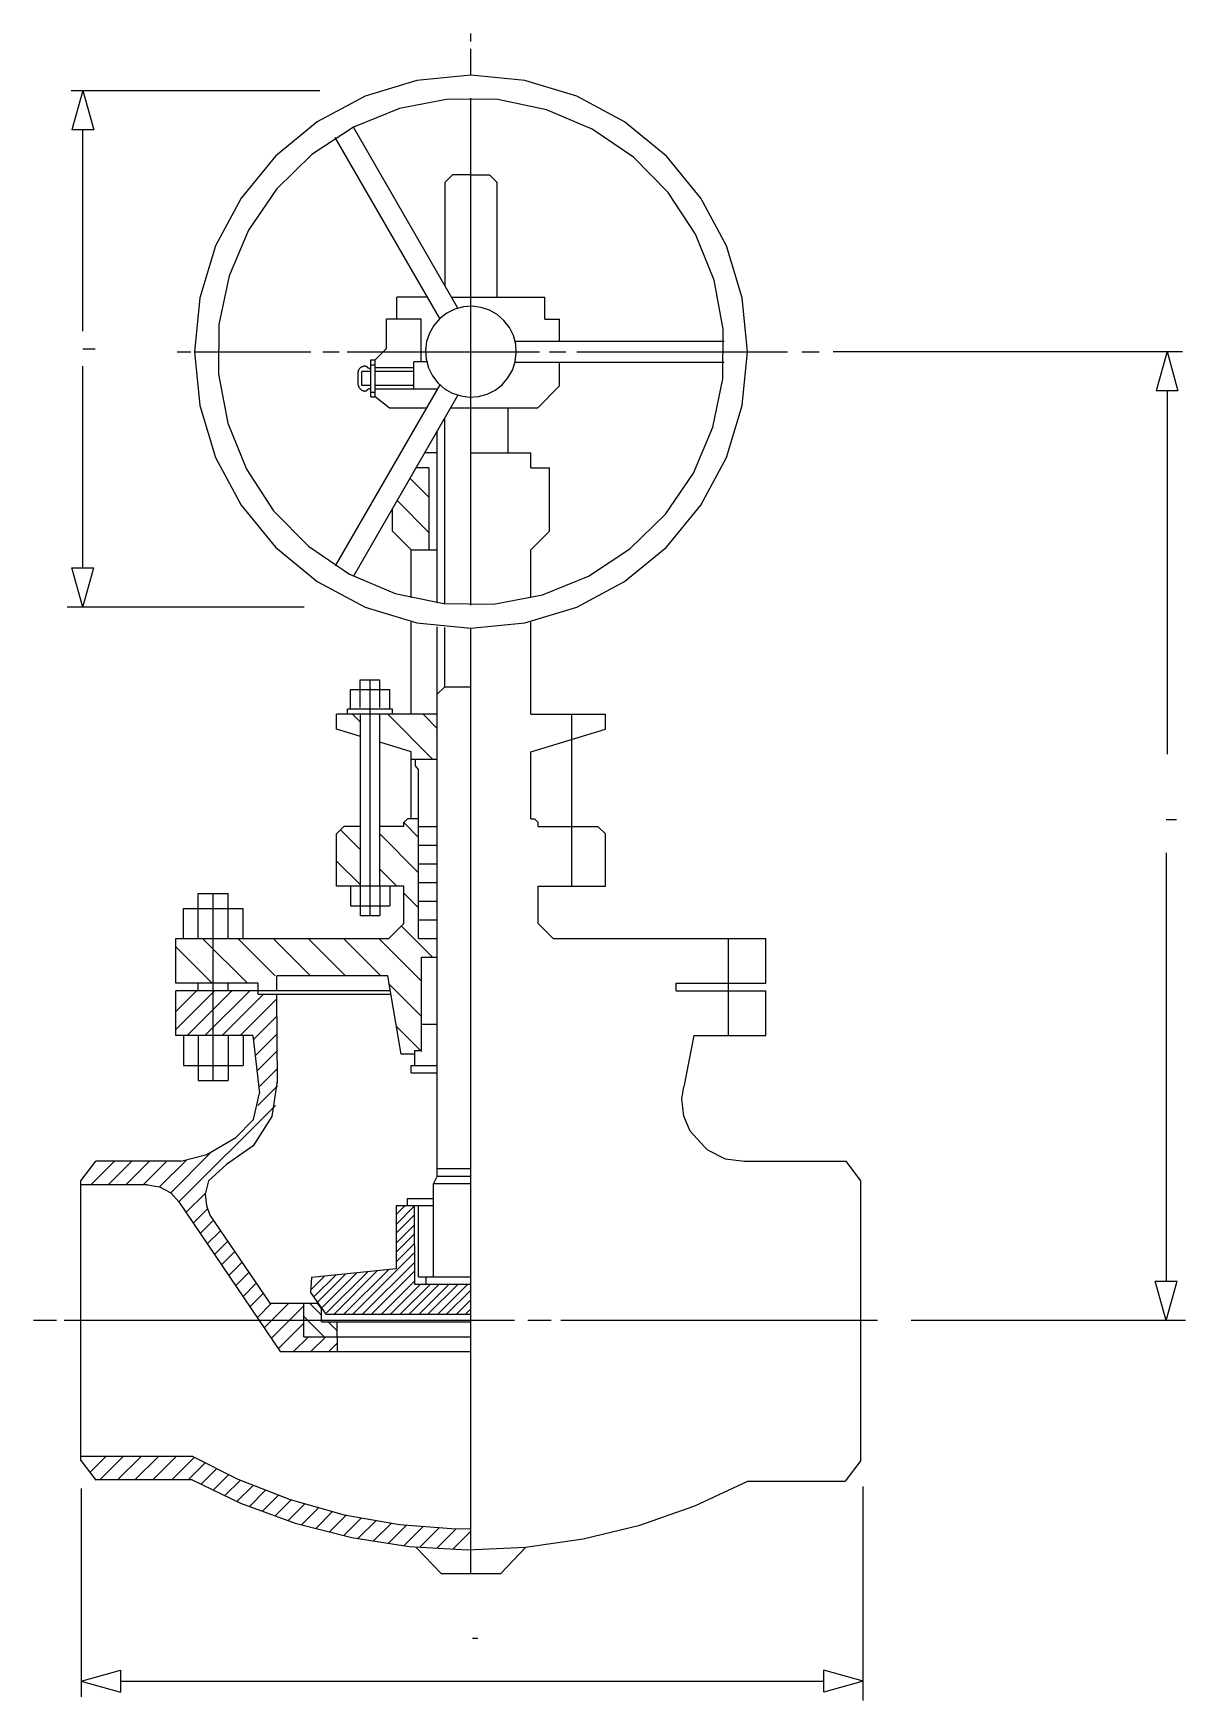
# Model space of a CAD drawing. Extents: x 744 to 1403, y 147 to 1101.
import ezdxf

# ---------------------------------------------------------------- set-up
doc = ezdxf.new("R2010")
doc.units = 0
doc.header["$MEASUREMENT"] = 0
doc.layers.get('0').update_dxf_attribs({"linetype": 'CONTINUOUS'})
doc.layers.add('1', color=7, linetype='CONTINUOUS')

msp = doc.modelspace()

# ---------------------------------------------------------------- linework, layer by layer
at = {"linetype": 'Continuous'}
for p, q in [((958.1, 886.55), (947.6, 886.55)), ((1015.52, 886.55), (982.45, 886.55)), ((994.15, 367.91), (994.15, 385.01))]:
    msp.add_line(p, q, dxfattribs=at)
at = {"layer": '1', "color": 4, "linetype": 'Continuous'}
for p, q in [((994.15, 1096.38), (994.15, 1100.99)), ((994.15, 1077.4), (994.15, 1092.1)), ((994.15, 886.55), (994.15, 1063.86)), ((994.15, 918.82), (994.15, 1063.86)), ((825.96, 918.82), (833.91, 918.82)), ((836.51, 918.82), (902.6, 918.82)), ((909.35, 918.82), (918.7, 918.82)), ((923.37, 918.82), (1033.48, 918.82)), ((1039.19, 918.82), (1048.54, 918.82)), ((1054.77, 918.82), (1175.27, 918.82)), ((1183.58, 918.82), (1193.45, 918.82)), ((936.44, 596.13), (936.44, 731.1)), ((1051.86, 612.95), (1051.86, 711.28)), ((846.66, 501.8), (846.66, 608.68)), ((1141.64, 527.45), (1141.64, 583.03)), ((825.29, 541.22), (837.17, 553.1)), ((825.29, 530.97), (847.42, 553.1)), ((831.67, 527.45), (857.32, 553.1)), ((841.93, 527.45), (867.58, 553.1)), ((851.83, 527.45), (875.34, 550.97)), ((862.08, 527.45), (883.03, 548.4)), ((869.59, 525.07), (883.12, 538.6)), ((870.68, 515.9), (883.22, 528.45)), ((871.72, 507.05), (883.32, 518.64)), ((872.81, 497.88), (883.42, 508.49)), ((872.19, 487.36), (883.53, 498.7)), ((826.93, 432.19), (882.23, 487.48)), ((822.34, 437.5), (844.79, 459.95)), ((776.57, 441.95), (790.12, 455.49)), ((786.47, 441.95), (800.02, 455.49)), ((796.73, 441.95), (810.27, 455.49)), ((806.63, 441.95), (820.17, 455.49)), ((815.97, 440.81), (831.56, 456.4)), ((831.06, 426.08), (842.17, 437.19)), ((951.4, 425.02), (956.27, 429.9)), ((951.4, 419.37), (961.93, 429.9)), ((835.18, 419.99), (843.46, 428.27)), ((839.2, 414.06), (846.89, 421.75)), ((951.4, 414.28), (962.09, 424.97)), ((843.19, 408.15), (850.74, 415.7)), ((951.4, 408.62), (962.09, 419.31)), ((951.4, 403.53), (962.09, 414.22)), ((847.33, 402.04), (855.03, 409.73)), ((851.33, 396.14), (858.92, 403.73)), ((926.54, 367.91), (962.09, 403.47)), ((951.4, 397.87), (962.09, 408.56)), ((855.47, 390.02), (863.16, 397.71)), ((859.46, 384.12), (867.09, 391.75)), ((908.65, 371.51), (928.77, 391.63)), ((911.48, 368.68), (935.09, 392.3)), ((915.79, 367.91), (940.77, 392.9)), ((921.45, 367.91), (947.1, 393.57)), ((932.19, 367.91), (962.09, 397.81)), ((937.29, 367.91), (962.09, 392.72)), ((863.59, 378), (871.29, 385.7)), ((902.36, 381.63), (910.44, 389.7)), ((904.14, 377.75), (916.76, 390.37)), ((905.82, 374.34), (922.45, 390.97)), ((942.94, 367.91), (962.09, 387.06)), ((948.04, 367.91), (965.13, 385.01)), ((953.69, 367.91), (970.79, 385.01)), ((958.79, 367.91), (975.88, 385.01)), ((964.44, 367.91), (981.54, 385.01)), ((969.53, 367.91), (986.62, 385.01)), ((975.19, 367.91), (992.28, 385.01)), ((980.27, 367.91), (994.15, 381.79)), ((867.59, 372.1), (875.27, 379.77)), ((871.73, 365.98), (880.07, 374.32)), ((875.73, 360.08), (889.98, 374.32)), ((879.86, 353.97), (898.59, 372.68)), ((908.65, 367.41), (901.73, 374.32)), ((985.93, 367.91), (994.15, 376.13)), ((756.98, 364.27), (743.72, 364.27)), ((756.98, 364.27), (743.72, 364.27)), ((1019.01, 364.27), (761.41, 364.27)), ((883.86, 348.06), (898.59, 362.79)), ((910.22, 355.08), (898.59, 366.72)), ((917.64, 358.42), (912.42, 363.63)), ((991.02, 367.91), (994.15, 371.04)), ((1040.01, 364.27), (1026.75, 364.27)), ((1226.86, 364.27), (1045.54, 364.27)), ((892.59, 346.53), (901.14, 355.08)), ((902.49, 346.53), (911.04, 355.08)), ((912.74, 346.53), (917.64, 351.43)), ((776.12, 277.42), (785.21, 286.51)), ((781.71, 273.11), (795.11, 286.51)), ((791.96, 273.11), (805.36, 286.51)), ((801.86, 273.11), (815.26, 286.51)), ((812.11, 273.11), (825.51, 286.51)), ((822.95, 273.11), (835.85, 286)), ((832.64, 273.49), (841.98, 282.83)), ((839.71, 270.66), (848.51, 279.46)), ((846.64, 267.33), (855.43, 276.13)), ((853.33, 264.12), (862.25, 273.05)), ((860.26, 260.8), (869.45, 269.99)), ((867.34, 257.98), (876.53, 267.18)), ((874.85, 255.24), (884.01, 264.41)), ((882.1, 252.6), (891.39, 261.88)), ((889.62, 249.86), (899.18, 259.42)), ((897.16, 247.49), (906.86, 257.2)), ((905.31, 245.4), (914.99, 255.08)), ((913.19, 243.38), (923.01, 253.19)), ((921.35, 241.28), (931.54, 251.47)), ((929.52, 239.55), (939.96, 249.99)), ((938.4, 238.19), (948.68, 248.46)), ((946.98, 236.86), (957.45, 247.33)), ((955.85, 235.49), (966.98, 246.61)), ((964.96, 234.69), (976.18, 245.91)), ((974.68, 234.16), (985.74, 245.22)), ((984.06, 233.64), (994.15, 243.73))]:
    msp.add_line(p, q, dxfattribs=at)
at = {"layer": '1', "color": 7, "linetype": 'Continuous'}
for p, q in [((963.28, 1074.02), (933.6, 1065.01)), ((994.15, 1077.06), (963.28, 1074.02)), ((1025.02, 1074.02), (994.15, 1077.06)), ((1054.7, 1065.01), (1025.02, 1074.02)), ((933.6, 1065.01), (906.24, 1050.39)), ((981.18, 1063.28), (953.25, 1057.98)), ((1009.61, 1063.04), (981.18, 1063.28)), ((1037.45, 1057.25), (1009.61, 1063.04)), ((1082.06, 1050.39), (1054.7, 1065.01)), ((906.24, 1050.39), (882.26, 1030.71)), ((953.25, 1057.98), (926.89, 1047.32)), ((1063.63, 1046.14), (1037.45, 1057.25)), ((1106.04, 1030.71), (1082.06, 1050.39)), ((926.89, 1047.32), (903.11, 1031.73)), ((976.31, 937.73), (916.5, 1041.32)), ((986.7, 943.73), (926.89, 1047.32)), ((1087.13, 1030.14), (1063.63, 1046.14)), ((882.26, 1030.71), (862.58, 1006.73)), ((903.11, 1031.73), (882.83, 1011.8)), ((1125.72, 1006.73), (1106.04, 1030.71)), ((1107.06, 1009.86), (1087.13, 1030.14)), ((882.83, 1011.8), (866.83, 988.3)), ((979.34, 1015.87), (983.57, 1020.1)), ((979.34, 956.47), (979.34, 1015.87)), ((994.15, 1020.1), (983.57, 1020.1)), ((994.15, 1020.1), (1004.73, 1020.1)), ((1008.97, 1015.87), (1004.73, 1020.1)), ((1008.97, 1015.87), (1008.97, 950.03)), ((862.58, 1006.73), (847.96, 979.38)), ((1122.65, 986.08), (1107.06, 1009.86)), ((1140.34, 979.38), (1125.72, 1006.73)), ((866.83, 988.3), (855.73, 962.13)), ((1133.3, 959.72), (1122.65, 986.08)), ((847.96, 979.38), (838.96, 949.69)), ((1149.34, 949.69), (1140.34, 979.38)), ((855.73, 962.13), (849.94, 934.29)), ((1138.61, 931.79), (1133.3, 959.72)), ((838.96, 949.69), (835.92, 918.82)), ((969.5, 950.03), (951.83, 950.03)), ((951.83, 937.33), (951.83, 950.03)), ((983.06, 950.03), (1036.47, 950.03)), ((994.9, 944.81), (989.82, 944.46)), ((999.96, 944.16), (994.9, 944.81)), ((1036.47, 937.33), (1036.47, 950.03)), ((1152.38, 918.82), (1149.34, 949.69)), ((965.75, 937.33), (945.79, 937.33)), ((945.79, 920.71), (945.79, 937.33)), ((965.75, 913.07), (965.75, 937.33)), ((965.75, 913.07), (965.75, 937.33)), ((976.31, 937.73), (972.96, 933.89)), ((980.34, 940.85), (976.31, 937.73)), ((984.9, 943.12), (980.34, 940.85)), ((989.82, 944.46), (984.9, 943.12)), ((1004.79, 942.54), (999.96, 944.16)), ((1009.21, 940.01), (1004.79, 942.54)), ((1013.06, 936.67), (1009.21, 940.01)), ((1016.17, 932.64), (1013.06, 936.67)), ((1036.47, 937.33), (1044.94, 937.33)), ((1044.94, 924.82), (1044.94, 937.33)), ((849.94, 934.29), (849.69, 905.86)), ((970.43, 929.46), (968.81, 924.63)), ((972.96, 933.89), (970.43, 929.46)), ((1018.45, 928.07), (1016.17, 932.64)), ((1019.78, 923.16), (1018.45, 928.07)), ((1138.36, 903.36), (1138.61, 931.79)), ((835.92, 918.82), (838.96, 887.95)), ((945.79, 920.71), (939.4, 914.06)), ((968.81, 924.63), (968.16, 919.58)), ((968.16, 919.58), (968.52, 914.49)), ((1019.44, 924.82), (1139.06, 924.82)), ((1019.49, 913.02), (1020.14, 918.07)), ((1020.14, 918.07), (1019.78, 923.16)), ((1149.34, 887.95), (1152.38, 918.82)), ((929.71, 899.67), (929.71, 907.27)), ((931.71, 899.54), (931.71, 907.42)), ((936.82, 907.42), (931.71, 907.42)), ((936.82, 914.06), (939.4, 914.06)), ((936.82, 892.9), (936.82, 914.06)), ((936.82, 911.29), (939.4, 911.29)), ((939.4, 892.9), (939.4, 914.06)), ((961.42, 909.53), (939.4, 909.53)), ((961.42, 907.42), (939.4, 907.42)), ((969.5, 913.07), (961.42, 913.07)), ((961.42, 897.72), (961.42, 913.07)), ((968.52, 914.49), (969.85, 909.57)), ((969.85, 909.57), (972.13, 905.01)), ((1015.34, 903.76), (1017.87, 908.19)), ((1017.87, 908.19), (1019.49, 913.02)), ((1019.44, 912.82), (1139.06, 912.82)), ((1044.94, 899.25), (1044.94, 912.82)), ((849.69, 905.86), (855, 877.92)), ((976.31, 899.92), (916.5, 796.32)), ((936.82, 899.54), (931.71, 899.54)), ((961.42, 899.54), (939.4, 899.54)), ((974.86, 897.42), (939.4, 897.42)), ((972.13, 905.01), (975.24, 900.98)), ((975.24, 900.98), (979.09, 897.63)), ((979.09, 897.63), (983.51, 895.1)), ((1007.96, 896.8), (1011.99, 899.92)), ((1011.99, 899.92), (1015.34, 903.76)), ((1044.94, 899.25), (1032.25, 886.55)), ((1132.57, 875.52), (1138.36, 903.36)), ((838.96, 887.95), (847.96, 858.27)), ((986.7, 893.92), (926.89, 790.32)), ((936.82, 895.67), (939.4, 895.67)), ((936.82, 892.9), (939.4, 892.9)), ((947.6, 886.55), (939.4, 892.9)), ((983.51, 895.1), (988.34, 893.48)), ((988.34, 893.48), (993.4, 892.84)), ((993.4, 892.84), (998.48, 893.19)), ((998.48, 893.19), (1003.4, 894.53)), ((1003.4, 894.53), (1007.96, 896.8)), ((1140.34, 858.27), (1149.34, 887.95)), ((855, 877.92), (865.65, 851.56)), ((968.59, 886.55), (947.6, 886.55)), ((979.19, 774.56), (979.19, 880.91)), ((1032.25, 886.55), (982.45, 886.55)), ((994.15, 773.79), (994.15, 886.55)), ((1015.52, 860.9), (1015.52, 886.55)), ((974.91, 775.07), (974.91, 873.5)), ((1121.47, 849.35), (1132.57, 875.52)), ((974.91, 860.9), (967.64, 860.9)), ((994.15, 860.9), (1028.35, 860.9)), ((1028.35, 852.35), (1028.35, 860.9)), ((847.96, 858.27), (862.58, 830.91)), ((865.65, 851.56), (881.24, 827.79)), ((969.97, 852.35), (962.7, 852.35)), ((969.97, 852.35), (969.97, 805.33)), ((1028.35, 852.35), (1039.04, 852.35)), ((1039.04, 816.02), (1039.04, 852.35)), ((1105.47, 825.85), (1121.47, 849.35)), ((1125.72, 830.91), (1140.34, 858.27)), ((959.23, 846.35), (969.97, 835.62)), ((862.58, 830.91), (882.26, 806.94)), ((951.86, 833.57), (970.02, 815.4)), ((1106.04, 806.94), (1125.72, 830.91)), ((881.24, 827.79), (901.17, 807.51)), ((949.26, 816.02), (949.26, 829.08)), ((1085.19, 805.92), (1105.47, 825.85)), ((949.26, 816.02), (959.95, 805.33)), ((1039.04, 816.02), (1028.35, 805.33)), ((882.26, 806.94), (906.24, 787.26)), ((901.17, 807.51), (924.67, 791.51)), ((959.95, 805.33), (974.91, 805.33)), ((959.95, 777.88), (959.95, 805.33)), ((1028.35, 777.88), (1028.35, 805.33)), ((1061.41, 790.32), (1085.19, 805.92)), ((1082.06, 787.26), (1106.04, 806.94)), ((906.24, 787.26), (933.6, 772.64)), ((924.67, 791.51), (950.85, 780.4)), ((1035.05, 779.67), (1061.41, 790.32)), ((1054.7, 772.64), (1082.06, 787.26)), ((950.85, 780.4), (978.68, 774.61)), ((978.68, 774.61), (1007.12, 774.37)), ((1007.12, 774.37), (1035.05, 779.67)), ((933.6, 772.64), (963.28, 763.63)), ((959.95, 711.28), (959.95, 763.98)), ((963.28, 763.63), (994.15, 760.59)), ((994.15, 760.59), (1025.02, 763.63)), ((1025.02, 763.63), (1054.7, 772.64)), ((1028.35, 711.28), (1028.35, 763.98)), ((974.91, 722.73), (974.91, 761.42)), ((979.19, 727.01), (979.19, 760.95)), ((994.15, 219.65), (994.15, 760.25)), ((925.22, 725.49), (947.66, 725.49)), ((925.22, 714.27), (925.22, 725.49)), ((930.83, 731.1), (942.04, 731.1)), ((930.83, 725.49), (930.83, 731.1)), ((930.83, 717.43), (930.83, 725.49)), ((942.04, 725.49), (942.04, 731.1)), ((942.04, 718.28), (942.04, 725.49)), ((947.66, 714.27), (947.66, 725.49)), ((979.19, 727.01), (974.91, 722.73)), ((979.19, 727.01), (994.15, 727.01)), ((930.83, 715.12), (930.83, 724.65)), ((942.04, 715.12), (942.04, 724.65)), ((974.91, 447), (974.91, 722.73)), ((917.2, 702.73), (917.2, 711.28)), ((974.91, 711.28), (917.2, 711.28)), ((949.26, 714.27), (923.61, 714.27)), ((923.61, 711.28), (923.61, 714.27)), ((926.43, 711.28), (930.88, 706.83)), ((930.88, 612.95), (930.88, 711.28)), ((941.99, 612.95), (941.99, 711.28)), ((946.59, 711.28), (972.24, 685.63)), ((949.26, 711.28), (949.26, 714.27)), ((966.75, 711.28), (974.91, 703.12)), ((1028.35, 711.28), (1071.1, 711.28)), ((1071.1, 702.73), (1071.1, 711.28)), ((930.88, 698.62), (917.2, 702.73)), ((1028.35, 689.9), (1071.1, 702.73)), ((959.95, 689.9), (941.99, 695.29)), ((959.95, 651.43), (959.95, 689.9)), ((1028.35, 651.43), (1028.35, 689.9)), ((959.95, 685.63), (974.91, 685.63)), ((962.43, 681.74), (962.43, 685.63)), ((964.22, 679.75), (962.43, 681.74)), ((964.22, 583.03), (964.22, 679.75)), ((957.81, 651.43), (955.67, 649.29)), ((955.67, 647.15), (955.67, 649.29)), ((955.69, 649.31), (964.22, 640.78)), ((964.22, 651.43), (957.81, 651.43)), ((1028.35, 651.43), (1030.49, 651.43)), ((1030.49, 651.43), (1032.62, 649.29)), ((1032.62, 647.15), (1032.62, 649.29)), ((921.47, 647.15), (917.2, 642.88)), ((917.2, 612.95), (917.2, 642.88)), ((919.51, 645.18), (930.88, 633.8)), ((930.88, 647.15), (921.47, 647.15)), ((955.67, 647.15), (941.99, 647.15)), ((941.99, 642.84), (964.22, 620.61)), ((964.22, 647.15), (974.91, 647.15)), ((1032.62, 647.15), (1066.82, 647.15)), ((1066.82, 647.15), (1071.1, 642.88)), ((1071.1, 612.95), (1071.1, 642.88)), ((964.22, 636.47), (974.91, 636.47)), ((917.2, 627.33), (930.88, 613.65)), ((941.99, 622.69), (951.73, 612.95)), ((964.22, 625.78), (974.91, 625.78)), ((955.67, 612.95), (917.2, 612.95)), ((925.22, 612.95), (925.22, 601.73)), ((930.83, 612.95), (930.83, 601.73)), ((930.83, 612.11), (930.83, 602.57)), ((942.04, 612.95), (942.04, 601.73)), ((942.04, 612.11), (942.04, 602.57)), ((947.66, 612.95), (947.66, 601.73)), ((955.67, 591.58), (955.67, 612.95)), ((964.22, 615.09), (974.91, 615.09)), ((1032.62, 591.58), (1032.62, 612.95)), ((1032.62, 612.95), (1071.1, 612.95)), ((838.11, 608.68), (855.21, 608.68)), ((838.11, 600.13), (838.11, 608.68)), ((855.21, 600.13), (855.21, 608.68)), ((925.22, 601.73), (947.66, 601.73)), ((930.83, 601.73), (930.83, 596.13)), ((942.04, 601.73), (942.04, 596.13)), ((955.67, 609.01), (964.22, 600.46)), ((964.22, 604.4), (974.91, 604.4)), ((829.56, 600.13), (863.76, 600.13)), ((829.56, 583.03), (829.56, 600.13)), ((838.11, 583.03), (838.11, 600.13)), ((838.11, 584.31), (838.11, 598.85)), ((855.21, 583.03), (855.21, 600.13)), ((855.21, 584.31), (855.21, 598.85)), ((863.76, 583.03), (863.76, 600.13)), ((930.83, 596.13), (942.04, 596.13)), ((964.22, 593.72), (974.91, 593.72)), ((825.29, 583.03), (947.12, 583.03)), ((825.29, 557.38), (825.29, 583.03)), ((840.58, 583.03), (866.23, 557.38)), ((860.74, 583.03), (882.11, 561.65)), ((880.89, 583.03), (902.26, 561.65)), ((880.89, 583.03), (902.26, 561.65)), ((901.04, 583.03), (922.41, 561.65)), ((921.2, 583.03), (942.57, 561.65)), ((941.36, 583.03), (965.79, 558.59)), ((955.67, 591.58), (947.12, 583.03)), ((954.31, 590.22), (972.19, 572.34)), ((964.22, 583.03), (974.91, 583.03)), ((1032.62, 591.58), (1041.17, 583.03)), ((1041.17, 583.03), (1163.01, 583.03)), ((1163.01, 557.38), (1163.01, 583.03)), ((825.29, 578.17), (846.08, 557.38)), ((965.79, 518.9), (965.79, 572.34)), ((965.79, 572.34), (974.91, 572.34)), ((872.31, 557.38), (825.29, 557.38)), ((838.11, 553.1), (838.11, 557.38)), ((855.21, 553.1), (855.21, 557.38)), ((872.31, 550.97), (872.31, 557.38)), ((946.52, 561.65), (883, 561.65)), ((883, 553.1), (883, 561.65)), ((954.18, 516.77), (946.52, 561.65)), ((947.34, 556.88), (965.79, 538.43)), ((1111.71, 557.38), (1163.01, 557.38)), ((1111.71, 553.1), (1111.71, 557.38)), ((825.29, 527.45), (825.29, 553.1)), ((872.31, 553.1), (825.29, 553.1)), ((947.98, 553.1), (872.31, 553.1)), ((948.35, 550.97), (872.31, 550.97)), ((883.51, 500.3), (883, 550.97)), ((1111.71, 553.1), (1163.01, 553.1)), ((1163.01, 527.45), (1163.01, 553.1)), ((869.31, 527.45), (825.29, 527.45)), ((829.56, 527.45), (829.56, 510.35)), ((838.11, 527.45), (838.11, 510.35)), ((838.11, 526.17), (838.11, 511.63)), ((855.21, 527.45), (855.21, 510.35)), ((855.21, 526.17), (855.21, 511.63)), ((863.76, 527.45), (863.76, 510.35)), ((869.31, 527.45), (873.22, 494.42)), ((951.48, 532.57), (965.79, 518.26)), ((965.79, 533.87), (974.91, 533.87)), ((1121.74, 527.45), (1115.96, 498.17)), ((1121.74, 527.45), (1163.01, 527.45)), ((962.09, 516.77), (954.18, 516.77)), ((962.09, 510.35), (962.09, 518.9)), ((962.09, 518.9), (965.79, 518.9)), ((829.56, 510.35), (863.76, 510.35)), ((838.11, 510.35), (838.11, 501.8)), ((855.21, 510.35), (855.21, 501.8)), ((959.95, 510.35), (974.91, 510.35)), ((959.95, 506.08), (959.95, 510.35)), ((959.95, 506.08), (974.91, 506.08)), ((838.11, 501.8), (855.21, 501.8)), ((883.31, 501.45), (880.3, 481.1)), ((1114.95, 491.2), (1115.96, 498.17)), ((869.74, 479.41), (873.22, 494.42)), ((1116.08, 481.21), (1114.95, 491.2)), ((859.57, 469.05), (869.74, 479.41)), ((880.3, 481.1), (869.56, 464.34)), ((1119.7, 472.71), (1116.08, 481.21)), ((842.98, 459.44), (859.57, 469.05)), ((1127.78, 463.67), (1119.7, 472.71)), ((828.16, 455.49), (842.98, 459.44)), ((869.56, 464.34), (854.29, 453.6)), ((1127.78, 463.67), (1129.58, 461.96)), ((1129.58, 461.96), (1139.59, 456.96)), ((770.99, 444.34), (779.41, 455.49)), ((828.16, 455.49), (779.41, 455.49)), ((854.29, 453.6), (843.93, 444.37)), ((974.91, 451.27), (994.15, 451.27)), ((1139.59, 456.96), (1150.72, 455.46)), ((1150.63, 455.49), (1208.89, 455.49)), ((1217.31, 444.34), (1208.89, 455.49)), ((770.99, 284.2), (770.99, 444.34)), ((808.97, 441.95), (770.99, 441.95)), ((808.97, 441.95), (815.97, 440.81)), ((815.97, 440.81), (822.34, 437.5)), ((843.93, 444.37), (842.04, 436.65)), ((974.91, 447), (972.77, 442.72)), ((972.77, 389.28), (972.77, 442.72)), ((972.77, 442.72), (994.15, 442.72)), ((974.91, 447), (994.15, 447)), ((1217.31, 284.2), (1217.31, 444.34)), ((822.34, 437.5), (826.93, 432.19)), ((826.93, 432.19), (884.89, 346.53)), ((842.04, 436.65), (842.8, 430.25)), ((842.8, 430.25), (844.69, 424.58)), ((951.4, 429.9), (951.4, 394.02)), ((972.77, 429.9), (951.4, 429.9)), ((957.81, 434.17), (972.77, 434.17)), ((957.81, 429.9), (957.81, 434.17)), ((962.09, 385.01), (961.93, 429.9)), ((964.22, 389.28), (964.22, 429.9)), ((844.69, 424.58), (878.99, 374.32)), ((951.4, 394.02), (902.85, 388.9)), ((902.85, 388.9), (902.28, 380.39)), ((968.5, 385.01), (962.09, 385.01)), ((964.22, 389.28), (994.15, 389.28)), ((968.5, 385.01), (968.5, 389.28)), ((994.15, 385.01), (968.5, 385.01)), ((878.99, 374.32), (898.59, 374.32)), ((902.28, 380.39), (911.12, 367.91)), ((911.12, 367.91), (994.15, 367.91)), ((917.64, 355.08), (917.64, 346.53)), ((884.89, 346.53), (994.15, 346.53)), ((834.95, 286.51), (770.99, 286.51)), ((834.95, 286.51), (860.68, 273.49)), ((770.99, 284.2), (779.41, 273.05)), ((1217.31, 284.2), (1208.41, 272.41)), ((834.62, 273.11), (779.94, 273.11)), ((834.62, 273.11), (862.29, 259.82)), ((860.68, 273.49), (890.67, 261.85)), ((1122.32, 258.3), (1152.55, 272.37)), ((1152.48, 272.41), (1208.41, 272.41)), ((862.29, 259.82), (893.62, 248.4)), ((890.67, 261.85), (921.66, 253.21)), ((1090.86, 247.25), (1122.32, 258.3)), ((893.62, 248.4), (925.91, 240.11)), ((921.66, 253.21), (953.35, 247.64)), ((925.91, 240.11), (958.86, 235.03)), ((953.35, 247.64), (985.43, 245.21)), ((985.43, 245.21), (994.15, 245.41)), ((1025.47, 234.64), (1058.47, 239.34)), ((1058.47, 239.34), (1090.86, 247.25)), ((958.86, 235.03), (992.16, 233.2)), ((977.05, 219.65), (962.81, 234.51)), ((992.16, 233.2), (1025.47, 234.64)), ((1011.25, 219.65), (1025.53, 234.58)), ((977.05, 219.65), (994.15, 219.65)), ((994.15, 219.65), (1011.25, 219.65))]:
    msp.add_line(p, q, dxfattribs=at)
at = {"layer": '1', "color": 3, "linetype": 'Continuous'}
for p, q in [((765.34, 1068.36), (907.66, 1068.36)), ((772.04, 1068.36), (765.81, 1045.83)), ((772.04, 1068.36), (778.27, 1045.83)), ((778.27, 1045.83), (765.81, 1045.83)), ((778.27, 1045.83), (765.81, 1045.83)), ((772.04, 930.49), (772.04, 1045.83)), ((1201.38, 918.86), (1401.48, 918.86)), ((1392.54, 918.86), (1386.31, 896.33)), ((1392.54, 918.86), (1398.77, 896.33)), ((772.04, 795.15), (772.04, 910.49)), ((1398.77, 896.33), (1386.31, 896.33)), ((1398.77, 896.33), (1386.31, 896.33)), ((1392.54, 896.33), (1392.54, 688.53)), ((765.81, 795.15), (778.27, 795.15)), ((765.81, 795.15), (778.27, 795.15)), ((772.04, 772.63), (765.81, 795.15)), ((772.04, 772.63), (778.27, 795.15)), ((898.62, 772.63), (763.11, 772.63)), ((1392.04, 632.07), (1392.04, 386.8)), ((1385.81, 386.8), (1398.27, 386.8)), ((1392.04, 364.27), (1385.81, 386.8)), ((1385.81, 386.8), (1398.27, 386.8)), ((1392.04, 364.27), (1398.27, 386.8)), ((898.59, 355.08), (898.59, 374.32)), ((898.59, 374.32), (906.57, 374.32)), ((906.34, 374.16), (908.41, 371.23)), ((908.65, 363.63), (908.65, 371.4)), ((908.65, 363.63), (994.15, 363.63)), ((917.64, 355.08), (917.64, 363.57)), ((1403.21, 364.27), (1246.17, 364.27)), ((898.59, 355.08), (994.15, 355.08)), ((771.14, 268.23), (771.14, 149.04)), ((1218.65, 146.8), (1218.65, 269.31)), ((771.14, 157.98), (793.67, 164.21)), ((793.67, 164.21), (793.67, 151.75)), ((793.67, 164.21), (793.67, 151.75)), ((1196.12, 151.75), (1196.12, 164.21)), ((1218.65, 157.98), (1196.12, 164.21)), ((1196.12, 151.75), (1196.12, 164.21)), ((771.14, 157.98), (793.67, 151.75)), ((793.67, 157.98), (1196.12, 157.98)), ((1218.65, 157.98), (1196.12, 151.75))]:
    msp.add_line(p, q, dxfattribs=at)
at = {"layer": '1', "color": 5, "linetype": 'Continuous'}
for p, q in [((772.04, 920.49), (779.04, 920.49)), ((1392.04, 651.07), (1398.04, 651.07)), ((995.14, 182.53), (998.14, 182.53))]:
    msp.add_line(p, q, dxfattribs=at)
at = {"layer": '1', "color": 7, "linetype": 'Continuous'}
for points in [[(929.71, 907.27, -0.051729), (929.75, 907.71, -0.04396), (929.9, 908.16, -0.038152), (930.12, 908.62, -0.034218), (930.43, 909.07, -0.031891), (930.81, 909.48, -0.030959), (931.24, 909.86, -0.031326), (931.71, 910.17, -0.033031), (932.21, 910.41, -0.036239), (932.71, 910.58, -0.041209), (933.2, 910.66, -0.048151), (933.65, 910.65, -0.056819), (934.06, 910.56, -0.065743), (934.41, 910.38, -0.07178), (934.68, 910.13, -0.07178)], [(934.68, 910.13, 0.181667), (934.68, 910.08, 0.087732), (934.73, 910, 0.043527), (934.8, 909.92, 0.026108), (934.92, 909.83, 0.018199), (935.07, 909.73, 0.014216), (935.24, 909.63, 0.012175), (935.43, 909.53, 0.011297), (935.63, 909.44, 0.011297), (935.84, 909.35, 0.012175), (936.05, 909.28, 0.014216), (936.24, 909.22, 0.018199), (936.41, 909.18, 0.026108), (936.56, 909.16, 0.043527), (936.67, 909.16, 0.087732), (936.75, 909.18, 0.181667), (936.79, 909.22, 0.181667)], [(929.71, 899.67, 0.054607), (929.77, 899.19, 0.04596), (929.94, 898.7, 0.039738), (930.2, 898.21, 0.035752), (930.56, 897.74, 0.033655), (930.99, 897.31, 0.033217), (931.47, 896.94, 0.034385), (931.99, 896.65, 0.037296), (932.53, 896.44, 0.042246), (933.06, 896.32, 0.049567), (933.56, 896.3, 0.059172), (934.01, 896.38, 0.069535), (934.39, 896.56, 0.076814), (934.68, 896.83, 0.076814)], [(934.68, 896.83, -0.181667), (934.68, 896.89, -0.087732), (934.73, 896.96, -0.043527), (934.8, 897.04, -0.026108), (934.92, 897.13, -0.018199), (935.07, 897.23, -0.014216), (935.24, 897.33, -0.012175), (935.43, 897.43, -0.011297), (935.63, 897.53, -0.011297), (935.84, 897.61, -0.012175), (936.05, 897.68, -0.014216), (936.24, 897.74, -0.018199), (936.41, 897.78, -0.026108), (936.56, 897.8, -0.043527), (936.67, 897.8, -0.087732), (936.75, 897.78, -0.181667), (936.79, 897.74, -0.181667)]]:
    msp.add_lwpolyline(points, format="xyb", dxfattribs=at)
msp.add_arc((994.15, 918.82), 26, 308.50225, 310.32462, dxfattribs=at)
msp.add_arc((994.15, 918.82), 26, 308.50225, 310.32462, dxfattribs=at)
msp.add_arc((994.15, 918.82), 26, 308.50225, 310.32462, dxfattribs=at)

doc.saveas('drawing.dxf')
